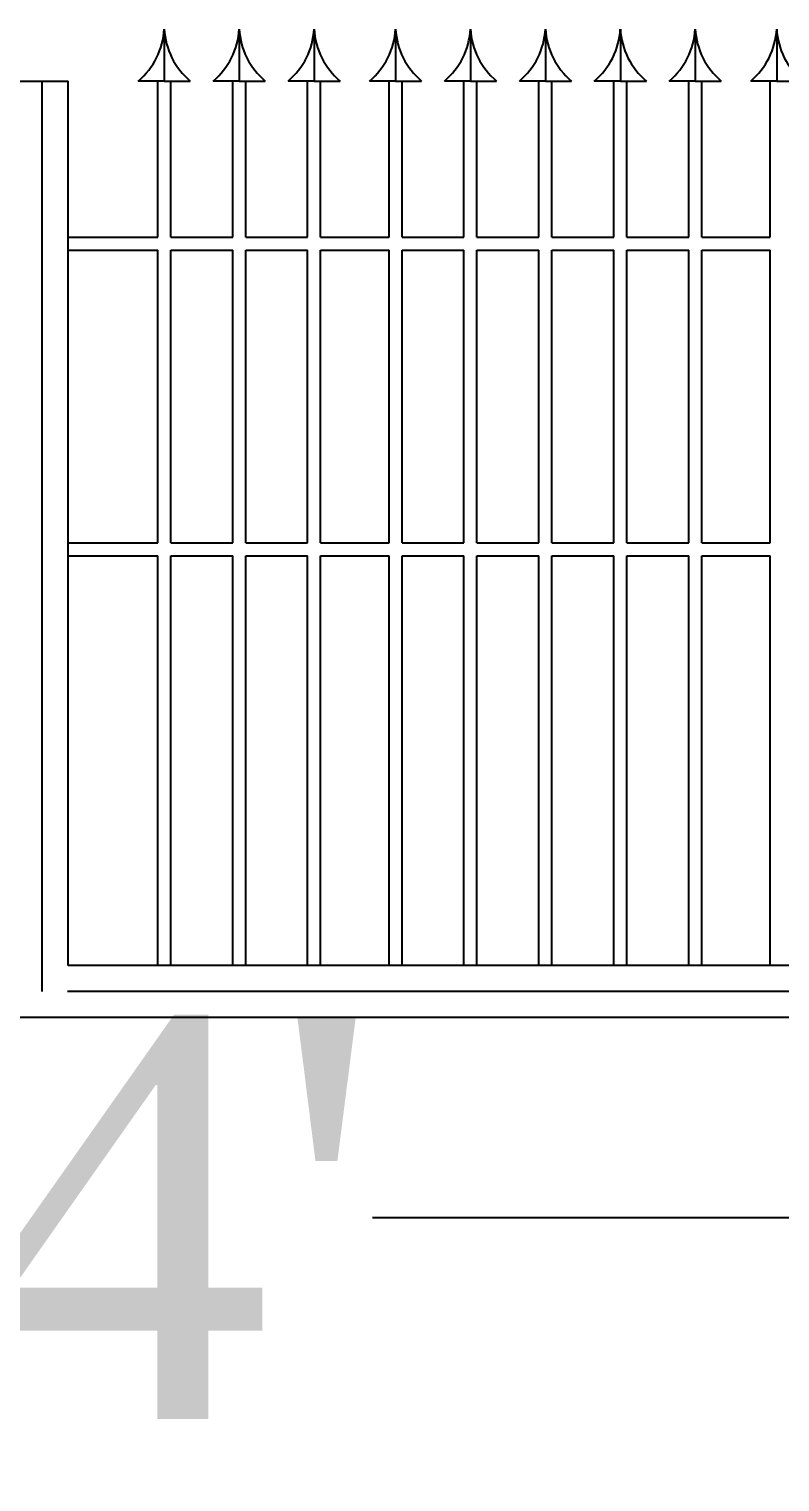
# Model space of a CAD drawing. Header units: metres. Extents: x 31037 to 31490, y -4422 to -3483.
# Drawn here: x 31273.32 to 31277.05, y -4221.12 to -4213.9 of the extents above; entities that cross this region are included whole.
import ezdxf

# ---------------------------------------------------------------- set-up
doc = ezdxf.new("R2010")
doc.units = ezdxf.units.M
doc.header["$LTSCALE"] = 30
doc.header["$MEASUREMENT"] = 0
doc.header["$PDMODE"] = 34
doc.linetypes.add('DASHED2', pattern=[0.375, 0.25, -0.125])
doc.layers.get('0').update_dxf_attribs({"color": 30, "lineweight": 40})
doc.layers.add('Thin Lines', color=135, linetype='DASHED2')
doc.layers.add('walls', color=20, linetype='Continuous', lineweight=30)
doc.styles.get("Standard").update_dxf_attribs({"font": 'times.ttf', "height": 0.05})
doc.dimstyles.get("Standard").update_dxf_attribs({"dimtxt": 0.18, "dimasz": 0.18, "dimexe": 0.18, "dimexo": 0.0625, "dimgap": 0.09, "dimtad": 0, "dimtih": 1, "dimtoh": 1, "dimdec": 4, "dimzin": 0, "dimdsep": 46, "dimlunit": 4, "dimtxsty": 'Standard', "dimcen": 0.09, "dimadec": 0, "dimazin": 0, "dimtfac": 1, "dimtdec": 4, "dimtofl": 0, "dimtmove": 0, "dimatfit": 3, "dimfxl": 0, "dimtolj": 1, "dimtzin": 0, "dimarcsym": 0})

# ---------------------------------------------------------------- blocks, each defined once
blk = doc.blocks.new('*D86')
at = {"color": 0, "lineweight": -2}
for p, q in [((31265.5629, -4218.8782), (31265.5629, -4219.9918)), ((31281.0102, -4218.8782), (31281.0102, -4219.9918)), ((31265.7429, -4219.8118), (31271.5483, -4219.8118)), ((31280.8302, -4219.8118), (31275.0247, -4219.8118))]:
    blk.add_line(p, q, dxfattribs=at)
at = {"color": 0, "lineweight": 30}
for points in [[(31265.7429, -4219.7818), (31265.7429, -4219.8418), (31265.5629, -4219.8118)], [(31280.8302, -4219.7818), (31280.8302, -4219.8418), (31281.0102, -4219.8118)]]:
    blk.add_solid(points, dxfattribs=at)
at = {"layer": 'Defpoints', "color": 0, "lineweight": 30}
for p in [(31265.5629, -4218.8157), (31281.0102, -4218.8157), (31281.0102, -4219.8118)]:
    blk.add_point(p, dxfattribs=at)
at = {"color": 0, "lineweight": 25, "insert": (31273.2865, -4219.8118), "char_height": 2, "attachment_point": 5}
blk.add_mtext("\\A1;24'", dxfattribs=at)

msp = doc.modelspace()

# ---------------------------------------------------------------- linework, layer by layer
at = {"layer": 'Thin Lines', "color": 0, "lineweight": 25}
for p, q in [((31273.99064, -4213.90422), (31273.99064, -4214.16272)), ((31273.99064, -4213.90422), (31273.99064, -4214.16272)), ((31273.99064, -4213.90422), (31273.99064, -4214.16272)), ((31273.99064, -4213.90422), (31273.99064, -4214.16272)), ((31274.36288, -4213.90422), (31274.36288, -4214.16272)), ((31274.36288, -4213.90422), (31274.36288, -4214.16272)), ((31274.36288, -4213.90422), (31274.36288, -4214.16272)), ((31274.36288, -4213.90422), (31274.36288, -4214.16272)), ((31274.73511, -4213.90422), (31274.73511, -4214.16272)), ((31274.73511, -4213.90422), (31274.73511, -4214.16272)), ((31274.73511, -4213.90422), (31274.73511, -4214.16272)), ((31274.73511, -4213.90422), (31274.73511, -4214.16272)), ((31275.13966, -4213.90422), (31275.13966, -4214.16272)), ((31275.13966, -4213.90422), (31275.13966, -4214.16272)), ((31275.13966, -4213.90422), (31275.13966, -4214.16272)), ((31275.13966, -4213.90422), (31275.13966, -4214.16272)), ((31275.5119, -4213.90422), (31275.5119, -4214.16272)), ((31275.5119, -4213.90422), (31275.5119, -4214.16272)), ((31275.5119, -4213.90422), (31275.5119, -4214.16272)), ((31275.5119, -4213.90422), (31275.5119, -4214.16272)), ((31275.88414, -4213.90422), (31275.88414, -4214.16272)), ((31275.88414, -4213.90422), (31275.88414, -4214.16272)), ((31275.88414, -4213.90422), (31275.88414, -4214.16272)), ((31275.88414, -4213.90422), (31275.88414, -4214.16272)), ((31276.25638, -4213.90422), (31276.25638, -4214.16272)), ((31276.25638, -4213.90422), (31276.25638, -4214.16272)), ((31276.25638, -4213.90422), (31276.25638, -4214.16272)), ((31276.25638, -4213.90422), (31276.25638, -4214.16272)), ((31276.62861, -4213.90422), (31276.62861, -4214.16272)), ((31276.62861, -4213.90422), (31276.62861, -4214.16272)), ((31276.62861, -4213.90422), (31276.62861, -4214.16272)), ((31276.62861, -4213.90422), (31276.62861, -4214.16272)), ((31277.03316, -4213.90422), (31277.03316, -4214.16272)), ((31277.03316, -4213.90422), (31277.03316, -4214.16272)), ((31277.03316, -4213.90422), (31277.03316, -4214.16272)), ((31277.03316, -4213.90422), (31277.03316, -4214.16272)), ((31273.25419, -4214.16272), (31273.38344, -4214.16272)), ((31273.25419, -4214.16272), (31273.38344, -4214.16272)), ((31273.25419, -4214.16272), (31273.38344, -4214.16272)), ((31273.25419, -4214.16272), (31273.38344, -4214.16272)), ((31273.38344, -4218.68644), (31273.38344, -4214.16272)), ((31273.38344, -4214.16272), (31273.51269, -4214.16272)), ((31273.38344, -4218.68644), (31273.38344, -4214.16272)), ((31273.38344, -4214.16272), (31273.51269, -4214.16272)), ((31273.38344, -4218.68644), (31273.38344, -4214.16272)), ((31273.38344, -4214.16272), (31273.51269, -4214.16272)), ((31273.38344, -4218.68644), (31273.38344, -4214.16272)), ((31273.38344, -4214.16272), (31273.51269, -4214.16272)), ((31273.51269, -4218.55719), (31273.51269, -4214.16272)), ((31273.51269, -4218.55719), (31273.51269, -4214.16272)), ((31273.51269, -4218.55719), (31273.51269, -4214.16272)), ((31273.51269, -4218.55719), (31273.51269, -4214.16272)), ((31273.99064, -4214.16272), (31273.86139, -4214.16272)), ((31273.99064, -4214.16272), (31273.86139, -4214.16272)), ((31273.99064, -4214.16272), (31273.86139, -4214.16272)), ((31273.99064, -4214.16272), (31273.86139, -4214.16272)), ((31273.95833, -4214.93821), (31273.95833, -4214.16272)), ((31273.95833, -4214.93821), (31273.95833, -4214.16272)), ((31273.95833, -4214.93821), (31273.95833, -4214.16272)), ((31273.95833, -4214.93821), (31273.95833, -4214.16272)), ((31273.99064, -4214.16272), (31274.11989, -4214.16272)), ((31273.99064, -4214.16272), (31274.11989, -4214.16272)), ((31273.99064, -4214.16272), (31274.11989, -4214.16272)), ((31273.99064, -4214.16272), (31274.11989, -4214.16272)), ((31274.02295, -4214.93821), (31274.02295, -4214.16272)), ((31274.02295, -4214.93821), (31274.02295, -4214.16272)), ((31274.02295, -4214.93821), (31274.02295, -4214.16272)), ((31274.02295, -4214.93821), (31274.02295, -4214.16272)), ((31274.36288, -4214.16272), (31274.23363, -4214.16272)), ((31274.36288, -4214.16272), (31274.23363, -4214.16272)), ((31274.36288, -4214.16272), (31274.23363, -4214.16272)), ((31274.36288, -4214.16272), (31274.23363, -4214.16272)), ((31274.33056, -4214.93821), (31274.33056, -4214.16272)), ((31274.33056, -4214.93821), (31274.33056, -4214.16272)), ((31274.33056, -4214.93821), (31274.33056, -4214.16272)), ((31274.33056, -4214.93821), (31274.33056, -4214.16272)), ((31274.36288, -4214.16272), (31274.49213, -4214.16272)), ((31274.36288, -4214.16272), (31274.49213, -4214.16272)), ((31274.36288, -4214.16272), (31274.49213, -4214.16272)), ((31274.36288, -4214.16272), (31274.49213, -4214.16272)), ((31274.39519, -4214.93821), (31274.39519, -4214.16272)), ((31274.39519, -4214.93821), (31274.39519, -4214.16272)), ((31274.39519, -4214.93821), (31274.39519, -4214.16272)), ((31274.39519, -4214.93821), (31274.39519, -4214.16272)), ((31274.73511, -4214.16272), (31274.60586, -4214.16272)), ((31274.73511, -4214.16272), (31274.60586, -4214.16272)), ((31274.73511, -4214.16272), (31274.60586, -4214.16272)), ((31274.73511, -4214.16272), (31274.60586, -4214.16272)), ((31274.7028, -4214.93821), (31274.7028, -4214.16272)), ((31274.7028, -4214.93821), (31274.7028, -4214.16272)), ((31274.7028, -4214.93821), (31274.7028, -4214.16272)), ((31274.7028, -4214.93821), (31274.7028, -4214.16272)), ((31274.73511, -4214.16272), (31274.86436, -4214.16272)), ((31274.73511, -4214.16272), (31274.86436, -4214.16272)), ((31274.73511, -4214.16272), (31274.86436, -4214.16272)), ((31274.73511, -4214.16272), (31274.86436, -4214.16272)), ((31274.76743, -4214.93821), (31274.76743, -4214.16272)), ((31274.76743, -4214.93821), (31274.76743, -4214.16272)), ((31274.76743, -4214.93821), (31274.76743, -4214.16272)), ((31274.76743, -4214.93821), (31274.76743, -4214.16272)), ((31275.13966, -4214.16272), (31275.01041, -4214.16272)), ((31275.13966, -4214.16272), (31275.01041, -4214.16272)), ((31275.13966, -4214.16272), (31275.01041, -4214.16272)), ((31275.13966, -4214.16272), (31275.01041, -4214.16272)), ((31275.10735, -4214.93821), (31275.10735, -4214.16272)), ((31275.10735, -4214.93821), (31275.10735, -4214.16272)), ((31275.10735, -4214.93821), (31275.10735, -4214.16272)), ((31275.10735, -4214.93821), (31275.10735, -4214.16272)), ((31275.13966, -4214.16272), (31275.26891, -4214.16272)), ((31275.13966, -4214.16272), (31275.26891, -4214.16272)), ((31275.13966, -4214.16272), (31275.26891, -4214.16272)), ((31275.13966, -4214.16272), (31275.26891, -4214.16272)), ((31275.17198, -4214.93821), (31275.17198, -4214.16272)), ((31275.17198, -4214.93821), (31275.17198, -4214.16272)), ((31275.17198, -4214.93821), (31275.17198, -4214.16272)), ((31275.17198, -4214.93821), (31275.17198, -4214.16272)), ((31275.5119, -4214.16272), (31275.38265, -4214.16272)), ((31275.5119, -4214.16272), (31275.38265, -4214.16272)), ((31275.5119, -4214.16272), (31275.38265, -4214.16272)), ((31275.5119, -4214.16272), (31275.38265, -4214.16272)), ((31275.47959, -4214.93821), (31275.47959, -4214.16272)), ((31275.47959, -4214.93821), (31275.47959, -4214.16272)), ((31275.47959, -4214.93821), (31275.47959, -4214.16272)), ((31275.47959, -4214.93821), (31275.47959, -4214.16272)), ((31275.5119, -4214.16272), (31275.64115, -4214.16272)), ((31275.5119, -4214.16272), (31275.64115, -4214.16272)), ((31275.5119, -4214.16272), (31275.64115, -4214.16272)), ((31275.5119, -4214.16272), (31275.64115, -4214.16272)), ((31275.54421, -4214.93821), (31275.54421, -4214.16272)), ((31275.54421, -4214.93821), (31275.54421, -4214.16272)), ((31275.54421, -4214.93821), (31275.54421, -4214.16272)), ((31275.54421, -4214.93821), (31275.54421, -4214.16272)), ((31275.88414, -4214.16272), (31275.75489, -4214.16272)), ((31275.88414, -4214.16272), (31275.75489, -4214.16272)), ((31275.88414, -4214.16272), (31275.75489, -4214.16272)), ((31275.88414, -4214.16272), (31275.75489, -4214.16272)), ((31275.85183, -4214.93821), (31275.85183, -4214.16272)), ((31275.85183, -4214.93821), (31275.85183, -4214.16272)), ((31275.85183, -4214.93821), (31275.85183, -4214.16272)), ((31275.85183, -4214.93821), (31275.85183, -4214.16272)), ((31275.88414, -4214.16272), (31276.01339, -4214.16272)), ((31275.88414, -4214.16272), (31276.01339, -4214.16272)), ((31275.88414, -4214.16272), (31276.01339, -4214.16272)), ((31275.88414, -4214.16272), (31276.01339, -4214.16272)), ((31275.91645, -4214.93821), (31275.91645, -4214.16272)), ((31275.91645, -4214.93821), (31275.91645, -4214.16272)), ((31275.91645, -4214.93821), (31275.91645, -4214.16272)), ((31275.91645, -4214.93821), (31275.91645, -4214.16272)), ((31276.25638, -4214.16272), (31276.12713, -4214.16272)), ((31276.25638, -4214.16272), (31276.12713, -4214.16272)), ((31276.25638, -4214.16272), (31276.12713, -4214.16272)), ((31276.25638, -4214.16272), (31276.12713, -4214.16272)), ((31276.22406, -4214.93821), (31276.22406, -4214.16272)), ((31276.22406, -4214.93821), (31276.22406, -4214.16272)), ((31276.22406, -4214.93821), (31276.22406, -4214.16272)), ((31276.22406, -4214.93821), (31276.22406, -4214.16272)), ((31276.25638, -4214.16272), (31276.38562, -4214.16272)), ((31276.25638, -4214.16272), (31276.38562, -4214.16272)), ((31276.25638, -4214.16272), (31276.38562, -4214.16272)), ((31276.25638, -4214.16272), (31276.38562, -4214.16272)), ((31276.28869, -4214.93821), (31276.28869, -4214.16272)), ((31276.28869, -4214.93821), (31276.28869, -4214.16272)), ((31276.28869, -4214.93821), (31276.28869, -4214.16272)), ((31276.28869, -4214.93821), (31276.28869, -4214.16272)), ((31276.62861, -4214.16272), (31276.49936, -4214.16272)), ((31276.62861, -4214.16272), (31276.49936, -4214.16272)), ((31276.62861, -4214.16272), (31276.49936, -4214.16272)), ((31276.62861, -4214.16272), (31276.49936, -4214.16272)), ((31276.5963, -4214.93821), (31276.5963, -4214.16272)), ((31276.5963, -4214.93821), (31276.5963, -4214.16272)), ((31276.5963, -4214.93821), (31276.5963, -4214.16272)), ((31276.5963, -4214.93821), (31276.5963, -4214.16272)), ((31276.62861, -4214.16272), (31276.75786, -4214.16272)), ((31276.62861, -4214.16272), (31276.75786, -4214.16272)), ((31276.62861, -4214.16272), (31276.75786, -4214.16272)), ((31276.62861, -4214.16272), (31276.75786, -4214.16272)), ((31276.66093, -4214.93821), (31276.66093, -4214.16272)), ((31276.66093, -4214.93821), (31276.66093, -4214.16272)), ((31276.66093, -4214.93821), (31276.66093, -4214.16272)), ((31276.66093, -4214.93821), (31276.66093, -4214.16272)), ((31277.03316, -4214.16272), (31276.90391, -4214.16272)), ((31277.03316, -4214.16272), (31276.90391, -4214.16272)), ((31277.03316, -4214.16272), (31276.90391, -4214.16272)), ((31277.03316, -4214.16272), (31276.90391, -4214.16272)), ((31277.00085, -4214.93821), (31277.00085, -4214.16272)), ((31277.00085, -4214.93821), (31277.00085, -4214.16272)), ((31277.00085, -4214.93821), (31277.00085, -4214.16272)), ((31277.00085, -4214.93821), (31277.00085, -4214.16272)), ((31277.03316, -4214.16272), (31277.16241, -4214.16272)), ((31277.03316, -4214.16272), (31277.16241, -4214.16272)), ((31277.03316, -4214.16272), (31277.16241, -4214.16272)), ((31277.03316, -4214.16272), (31277.16241, -4214.16272)), ((31273.51269, -4214.93821), (31273.95833, -4214.93821)), ((31273.51269, -4214.93821), (31273.95833, -4214.93821)), ((31273.51269, -4214.93821), (31273.95833, -4214.93821)), ((31273.51269, -4214.93821), (31273.95833, -4214.93821)), ((31274.02295, -4214.93821), (31274.33056, -4214.93821)), ((31274.02295, -4214.93821), (31274.33056, -4214.93821)), ((31274.02295, -4214.93821), (31274.33056, -4214.93821)), ((31274.02295, -4214.93821), (31274.33056, -4214.93821)), ((31274.39519, -4214.93821), (31274.7028, -4214.93821)), ((31274.39519, -4214.93821), (31274.7028, -4214.93821)), ((31274.39519, -4214.93821), (31274.7028, -4214.93821)), ((31274.39519, -4214.93821), (31274.7028, -4214.93821)), ((31274.76743, -4214.93821), (31275.10735, -4214.93821)), ((31274.76743, -4214.93821), (31275.07504, -4214.93821)), ((31274.76743, -4214.93821), (31275.10735, -4214.93821)), ((31274.76743, -4214.93821), (31275.07504, -4214.93821)), ((31274.76743, -4214.93821), (31275.10735, -4214.93821)), ((31274.76743, -4214.93821), (31275.07504, -4214.93821)), ((31274.76743, -4214.93821), (31275.10735, -4214.93821)), ((31274.76743, -4214.93821), (31275.07504, -4214.93821)), ((31275.17198, -4214.93821), (31275.47959, -4214.93821)), ((31275.17198, -4214.93821), (31275.44728, -4214.93821)), ((31275.17198, -4214.93821), (31275.47959, -4214.93821)), ((31275.17198, -4214.93821), (31275.44728, -4214.93821)), ((31275.17198, -4214.93821), (31275.47959, -4214.93821)), ((31275.17198, -4214.93821), (31275.44728, -4214.93821)), ((31275.17198, -4214.93821), (31275.47959, -4214.93821)), ((31275.17198, -4214.93821), (31275.44728, -4214.93821)), ((31275.54421, -4214.93821), (31275.85183, -4214.93821)), ((31275.54421, -4214.93821), (31275.85183, -4214.93821)), ((31275.54421, -4214.93821), (31275.85183, -4214.93821)), ((31275.54421, -4214.93821), (31275.85183, -4214.93821)), ((31275.54421, -4214.93821), (31275.85183, -4214.93821)), ((31275.54421, -4214.93821), (31275.85183, -4214.93821)), ((31275.54421, -4214.93821), (31275.85183, -4214.93821)), ((31275.54421, -4214.93821), (31275.85183, -4214.93821)), ((31275.91645, -4214.93821), (31276.22406, -4214.93821)), ((31275.91645, -4214.93821), (31276.22406, -4214.93821)), ((31275.91645, -4214.93821), (31276.22406, -4214.93821)), ((31275.91645, -4214.93821), (31276.22406, -4214.93821)), ((31275.91645, -4214.93821), (31276.22406, -4214.93821)), ((31275.91645, -4214.93821), (31276.22406, -4214.93821)), ((31275.91645, -4214.93821), (31276.22406, -4214.93821)), ((31275.91645, -4214.93821), (31276.22406, -4214.93821)), ((31276.28869, -4214.93821), (31276.5963, -4214.93821)), ((31276.28869, -4214.93821), (31276.5963, -4214.93821)), ((31276.28869, -4214.93821), (31276.5963, -4214.93821)), ((31276.28869, -4214.93821), (31276.5963, -4214.93821)), ((31276.66093, -4214.93821), (31277.00085, -4214.93821)), ((31276.66093, -4214.93821), (31276.96854, -4214.93821)), ((31276.66093, -4214.93821), (31277.00085, -4214.93821)), ((31276.66093, -4214.93821), (31276.96854, -4214.93821)), ((31276.66093, -4214.93821), (31277.00085, -4214.93821)), ((31276.66093, -4214.93821), (31276.96854, -4214.93821)), ((31276.66093, -4214.93821), (31277.00085, -4214.93821)), ((31276.66093, -4214.93821), (31276.96854, -4214.93821)), ((31273.51269, -4215.00284), (31273.95833, -4215.00284)), ((31273.51269, -4215.00284), (31273.95833, -4215.00284)), ((31273.51269, -4215.00284), (31273.95833, -4215.00284)), ((31273.51269, -4215.00284), (31273.95833, -4215.00284)), ((31273.95833, -4216.45689), (31273.95833, -4215.00284)), ((31273.95833, -4216.45689), (31273.95833, -4215.00284)), ((31273.95833, -4216.45689), (31273.95833, -4215.00284)), ((31273.95833, -4216.45689), (31273.95833, -4215.00284)), ((31274.02295, -4216.45689), (31274.02295, -4215.00284)), ((31274.02295, -4215.00284), (31274.33056, -4215.00284)), ((31274.02295, -4216.45689), (31274.02295, -4215.00284)), ((31274.02295, -4215.00284), (31274.33056, -4215.00284)), ((31274.02295, -4216.45689), (31274.02295, -4215.00284)), ((31274.02295, -4215.00284), (31274.33056, -4215.00284)), ((31274.02295, -4216.45689), (31274.02295, -4215.00284)), ((31274.02295, -4215.00284), (31274.33056, -4215.00284)), ((31274.33056, -4216.45689), (31274.33056, -4215.00284)), ((31274.33056, -4216.45689), (31274.33056, -4215.00284)), ((31274.33056, -4216.45689), (31274.33056, -4215.00284)), ((31274.33056, -4216.45689), (31274.33056, -4215.00284)), ((31274.39519, -4216.45689), (31274.39519, -4215.00284)), ((31274.39519, -4215.00284), (31274.7028, -4215.00284)), ((31274.39519, -4216.45689), (31274.39519, -4215.00284)), ((31274.39519, -4215.00284), (31274.7028, -4215.00284)), ((31274.39519, -4216.45689), (31274.39519, -4215.00284)), ((31274.39519, -4215.00284), (31274.7028, -4215.00284)), ((31274.39519, -4216.45689), (31274.39519, -4215.00284)), ((31274.39519, -4215.00284), (31274.7028, -4215.00284)), ((31274.7028, -4216.45689), (31274.7028, -4215.00284)), ((31274.7028, -4216.45689), (31274.7028, -4215.00284)), ((31274.7028, -4216.45689), (31274.7028, -4215.00284)), ((31274.7028, -4216.45689), (31274.7028, -4215.00284)), ((31274.76743, -4215.00284), (31275.10735, -4215.00284)), ((31274.76743, -4216.45689), (31274.76743, -4215.00284)), ((31274.76743, -4215.00284), (31275.07504, -4215.00284)), ((31274.76743, -4215.00284), (31275.10735, -4215.00284)), ((31274.76743, -4216.45689), (31274.76743, -4215.00284)), ((31274.76743, -4215.00284), (31275.07504, -4215.00284)), ((31274.76743, -4215.00284), (31275.10735, -4215.00284)), ((31274.76743, -4216.45689), (31274.76743, -4215.00284)), ((31274.76743, -4215.00284), (31275.07504, -4215.00284)), ((31274.76743, -4215.00284), (31275.10735, -4215.00284)), ((31274.76743, -4216.45689), (31274.76743, -4215.00284)), ((31274.76743, -4215.00284), (31275.07504, -4215.00284)), ((31275.10735, -4216.45689), (31275.10735, -4215.00284)), ((31275.10735, -4216.45689), (31275.10735, -4215.00284)), ((31275.10735, -4216.45689), (31275.10735, -4215.00284)), ((31275.10735, -4216.45689), (31275.10735, -4215.00284)), ((31275.17198, -4215.00284), (31275.47959, -4215.00284)), ((31275.17198, -4216.45689), (31275.17198, -4215.00284)), ((31275.17198, -4215.00284), (31275.44728, -4215.00284)), ((31275.17198, -4215.00284), (31275.47959, -4215.00284)), ((31275.17198, -4216.45689), (31275.17198, -4215.00284)), ((31275.17198, -4215.00284), (31275.44728, -4215.00284)), ((31275.17198, -4215.00284), (31275.47959, -4215.00284)), ((31275.17198, -4216.45689), (31275.17198, -4215.00284)), ((31275.17198, -4215.00284), (31275.44728, -4215.00284)), ((31275.17198, -4215.00284), (31275.47959, -4215.00284)), ((31275.17198, -4216.45689), (31275.17198, -4215.00284)), ((31275.17198, -4215.00284), (31275.44728, -4215.00284)), ((31275.47959, -4216.45689), (31275.47959, -4215.00284)), ((31275.47959, -4216.45689), (31275.47959, -4215.00284)), ((31275.47959, -4216.45689), (31275.47959, -4215.00284)), ((31275.47959, -4216.45689), (31275.47959, -4215.00284)), ((31275.54421, -4215.00284), (31275.85183, -4215.00284)), ((31275.54421, -4216.45689), (31275.54421, -4215.00284)), ((31275.54421, -4215.00284), (31275.85183, -4215.00284)), ((31275.54421, -4215.00284), (31275.85183, -4215.00284)), ((31275.54421, -4216.45689), (31275.54421, -4215.00284)), ((31275.54421, -4215.00284), (31275.85183, -4215.00284)), ((31275.54421, -4215.00284), (31275.85183, -4215.00284)), ((31275.54421, -4216.45689), (31275.54421, -4215.00284)), ((31275.54421, -4215.00284), (31275.85183, -4215.00284)), ((31275.54421, -4215.00284), (31275.85183, -4215.00284)), ((31275.54421, -4216.45689), (31275.54421, -4215.00284)), ((31275.54421, -4215.00284), (31275.85183, -4215.00284)), ((31275.85183, -4216.45689), (31275.85183, -4215.00284)), ((31275.85183, -4216.45689), (31275.85183, -4215.00284)), ((31275.85183, -4216.45689), (31275.85183, -4215.00284)), ((31275.85183, -4216.45689), (31275.85183, -4215.00284)), ((31275.91645, -4215.00284), (31276.22406, -4215.00284)), ((31275.91645, -4216.45689), (31275.91645, -4215.00284)), ((31275.91645, -4215.00284), (31276.22406, -4215.00284)), ((31275.91645, -4215.00284), (31276.22406, -4215.00284)), ((31275.91645, -4216.45689), (31275.91645, -4215.00284)), ((31275.91645, -4215.00284), (31276.22406, -4215.00284)), ((31275.91645, -4215.00284), (31276.22406, -4215.00284)), ((31275.91645, -4216.45689), (31275.91645, -4215.00284)), ((31275.91645, -4215.00284), (31276.22406, -4215.00284)), ((31275.91645, -4215.00284), (31276.22406, -4215.00284)), ((31275.91645, -4216.45689), (31275.91645, -4215.00284)), ((31275.91645, -4215.00284), (31276.22406, -4215.00284)), ((31276.22406, -4216.45689), (31276.22406, -4215.00284)), ((31276.22406, -4216.45689), (31276.22406, -4215.00284)), ((31276.22406, -4216.45689), (31276.22406, -4215.00284)), ((31276.22406, -4216.45689), (31276.22406, -4215.00284)), ((31276.28869, -4215.00284), (31276.5963, -4215.00284)), ((31276.28869, -4216.45689), (31276.28869, -4215.00284)), ((31276.28869, -4215.00284), (31276.5963, -4215.00284)), ((31276.28869, -4216.45689), (31276.28869, -4215.00284)), ((31276.28869, -4215.00284), (31276.5963, -4215.00284)), ((31276.28869, -4216.45689), (31276.28869, -4215.00284)), ((31276.28869, -4215.00284), (31276.5963, -4215.00284)), ((31276.28869, -4216.45689), (31276.28869, -4215.00284)), ((31276.5963, -4216.45689), (31276.5963, -4215.00284)), ((31276.5963, -4216.45689), (31276.5963, -4215.00284)), ((31276.5963, -4216.45689), (31276.5963, -4215.00284)), ((31276.5963, -4216.45689), (31276.5963, -4215.00284)), ((31276.66093, -4215.00284), (31277.00085, -4215.00284)), ((31276.66093, -4216.45689), (31276.66093, -4215.00284)), ((31276.66093, -4215.00284), (31276.96854, -4215.00284)), ((31276.66093, -4215.00284), (31277.00085, -4215.00284)), ((31276.66093, -4216.45689), (31276.66093, -4215.00284)), ((31276.66093, -4215.00284), (31276.96854, -4215.00284)), ((31276.66093, -4215.00284), (31277.00085, -4215.00284)), ((31276.66093, -4216.45689), (31276.66093, -4215.00284)), ((31276.66093, -4215.00284), (31276.96854, -4215.00284)), ((31276.66093, -4215.00284), (31277.00085, -4215.00284)), ((31276.66093, -4216.45689), (31276.66093, -4215.00284)), ((31276.66093, -4215.00284), (31276.96854, -4215.00284)), ((31277.00085, -4216.45689), (31277.00085, -4215.00284)), ((31277.00085, -4216.45689), (31277.00085, -4215.00284)), ((31277.00085, -4216.45689), (31277.00085, -4215.00284)), ((31277.00085, -4216.45689), (31277.00085, -4215.00284)), ((31273.51269, -4216.45689), (31273.95833, -4216.45689)), ((31273.51269, -4216.45689), (31273.95833, -4216.45689)), ((31273.51269, -4216.45689), (31273.95833, -4216.45689)), ((31273.51269, -4216.45689), (31273.95833, -4216.45689)), ((31274.02295, -4216.45689), (31274.33056, -4216.45689)), ((31274.02295, -4216.45689), (31274.33056, -4216.45689)), ((31274.02295, -4216.45689), (31274.33056, -4216.45689)), ((31274.02295, -4216.45689), (31274.33056, -4216.45689)), ((31274.39519, -4216.45689), (31274.7028, -4216.45689)), ((31274.39519, -4216.45689), (31274.7028, -4216.45689)), ((31274.39519, -4216.45689), (31274.7028, -4216.45689)), ((31274.39519, -4216.45689), (31274.7028, -4216.45689)), ((31274.76743, -4216.45689), (31275.10735, -4216.45689)), ((31274.76743, -4216.45689), (31275.07504, -4216.45689)), ((31274.76743, -4216.45689), (31275.10735, -4216.45689)), ((31274.76743, -4216.45689), (31275.07504, -4216.45689)), ((31274.76743, -4216.45689), (31275.10735, -4216.45689)), ((31274.76743, -4216.45689), (31275.07504, -4216.45689)), ((31274.76743, -4216.45689), (31275.10735, -4216.45689)), ((31274.76743, -4216.45689), (31275.07504, -4216.45689)), ((31275.17198, -4216.45689), (31275.47959, -4216.45689)), ((31275.17198, -4216.45689), (31275.44728, -4216.45689)), ((31275.17198, -4216.45689), (31275.47959, -4216.45689)), ((31275.17198, -4216.45689), (31275.44728, -4216.45689)), ((31275.17198, -4216.45689), (31275.47959, -4216.45689)), ((31275.17198, -4216.45689), (31275.44728, -4216.45689)), ((31275.17198, -4216.45689), (31275.47959, -4216.45689)), ((31275.17198, -4216.45689), (31275.44728, -4216.45689)), ((31275.54421, -4216.45689), (31275.85183, -4216.45689)), ((31275.54421, -4216.45689), (31275.85183, -4216.45689)), ((31275.54421, -4216.45689), (31275.85183, -4216.45689)), ((31275.54421, -4216.45689), (31275.85183, -4216.45689)), ((31275.54421, -4216.45689), (31275.85183, -4216.45689)), ((31275.54421, -4216.45689), (31275.85183, -4216.45689)), ((31275.54421, -4216.45689), (31275.85183, -4216.45689)), ((31275.54421, -4216.45689), (31275.85183, -4216.45689)), ((31275.91645, -4216.45689), (31276.22406, -4216.45689)), ((31275.91645, -4216.45689), (31276.22406, -4216.45689)), ((31275.91645, -4216.45689), (31276.22406, -4216.45689)), ((31275.91645, -4216.45689), (31276.22406, -4216.45689)), ((31275.91645, -4216.45689), (31276.22406, -4216.45689)), ((31275.91645, -4216.45689), (31276.22406, -4216.45689)), ((31275.91645, -4216.45689), (31276.22406, -4216.45689)), ((31275.91645, -4216.45689), (31276.22406, -4216.45689)), ((31276.28869, -4216.45689), (31276.5963, -4216.45689)), ((31276.28869, -4216.45689), (31276.5963, -4216.45689)), ((31276.28869, -4216.45689), (31276.5963, -4216.45689)), ((31276.28869, -4216.45689), (31276.5963, -4216.45689)), ((31276.66093, -4216.45689), (31277.00085, -4216.45689)), ((31276.66093, -4216.45689), (31276.96854, -4216.45689)), ((31276.66093, -4216.45689), (31277.00085, -4216.45689)), ((31276.66093, -4216.45689), (31276.96854, -4216.45689)), ((31276.66093, -4216.45689), (31277.00085, -4216.45689)), ((31276.66093, -4216.45689), (31276.96854, -4216.45689)), ((31276.66093, -4216.45689), (31277.00085, -4216.45689)), ((31276.66093, -4216.45689), (31276.96854, -4216.45689)), ((31273.51269, -4216.52151), (31273.95833, -4216.52151)), ((31273.51269, -4216.52151), (31273.95833, -4216.52151)), ((31273.51269, -4216.52151), (31273.95833, -4216.52151)), ((31273.51269, -4216.52151), (31273.95833, -4216.52151)), ((31273.95833, -4218.55719), (31273.95833, -4216.52151)), ((31273.95833, -4218.55719), (31273.95833, -4216.52151)), ((31273.95833, -4218.55719), (31273.95833, -4216.52151)), ((31273.95833, -4218.55719), (31273.95833, -4216.52151)), ((31274.02295, -4218.55719), (31274.02295, -4216.52151)), ((31274.02295, -4216.52151), (31274.33056, -4216.52151)), ((31274.02295, -4218.55719), (31274.02295, -4216.52151)), ((31274.02295, -4216.52151), (31274.33056, -4216.52151)), ((31274.02295, -4218.55719), (31274.02295, -4216.52151)), ((31274.02295, -4216.52151), (31274.33056, -4216.52151)), ((31274.02295, -4218.55719), (31274.02295, -4216.52151)), ((31274.02295, -4216.52151), (31274.33056, -4216.52151)), ((31274.33056, -4218.55719), (31274.33056, -4216.52151)), ((31274.33056, -4218.55719), (31274.33056, -4216.52151)), ((31274.33056, -4218.55719), (31274.33056, -4216.52151)), ((31274.33056, -4218.55719), (31274.33056, -4216.52151)), ((31274.39519, -4218.55719), (31274.39519, -4216.52151)), ((31274.39519, -4216.52151), (31274.7028, -4216.52151)), ((31274.39519, -4218.55719), (31274.39519, -4216.52151)), ((31274.39519, -4216.52151), (31274.7028, -4216.52151)), ((31274.39519, -4218.55719), (31274.39519, -4216.52151)), ((31274.39519, -4216.52151), (31274.7028, -4216.52151)), ((31274.39519, -4218.55719), (31274.39519, -4216.52151)), ((31274.39519, -4216.52151), (31274.7028, -4216.52151)), ((31274.7028, -4218.55719), (31274.7028, -4216.52151)), ((31274.7028, -4218.55719), (31274.7028, -4216.52151)), ((31274.7028, -4218.55719), (31274.7028, -4216.52151)), ((31274.7028, -4218.55719), (31274.7028, -4216.52151)), ((31274.76743, -4216.52151), (31275.10735, -4216.52151)), ((31274.76743, -4218.55719), (31274.76743, -4216.52151)), ((31274.76743, -4216.52151), (31275.07504, -4216.52151)), ((31274.76743, -4216.52151), (31275.10735, -4216.52151)), ((31274.76743, -4218.55719), (31274.76743, -4216.52151)), ((31274.76743, -4216.52151), (31275.07504, -4216.52151)), ((31274.76743, -4216.52151), (31275.10735, -4216.52151)), ((31274.76743, -4218.55719), (31274.76743, -4216.52151)), ((31274.76743, -4216.52151), (31275.07504, -4216.52151)), ((31274.76743, -4216.52151), (31275.10735, -4216.52151)), ((31274.76743, -4218.55719), (31274.76743, -4216.52151)), ((31274.76743, -4216.52151), (31275.07504, -4216.52151)), ((31275.10735, -4218.55719), (31275.10735, -4216.52151)), ((31275.10735, -4218.55719), (31275.10735, -4216.52151)), ((31275.10735, -4218.55719), (31275.10735, -4216.52151)), ((31275.10735, -4218.55719), (31275.10735, -4216.52151)), ((31275.17198, -4216.52151), (31275.47959, -4216.52151)), ((31275.17198, -4218.55719), (31275.17198, -4216.52151)), ((31275.17198, -4216.52151), (31275.44728, -4216.52151)), ((31275.17198, -4216.52151), (31275.47959, -4216.52151)), ((31275.17198, -4218.55719), (31275.17198, -4216.52151)), ((31275.17198, -4216.52151), (31275.44728, -4216.52151)), ((31275.17198, -4216.52151), (31275.47959, -4216.52151)), ((31275.17198, -4218.55719), (31275.17198, -4216.52151)), ((31275.17198, -4216.52151), (31275.44728, -4216.52151)), ((31275.17198, -4216.52151), (31275.47959, -4216.52151)), ((31275.17198, -4218.55719), (31275.17198, -4216.52151)), ((31275.17198, -4216.52151), (31275.44728, -4216.52151)), ((31275.47959, -4218.55719), (31275.47959, -4216.52151)), ((31275.47959, -4218.55719), (31275.47959, -4216.52151)), ((31275.47959, -4218.55719), (31275.47959, -4216.52151)), ((31275.47959, -4218.55719), (31275.47959, -4216.52151)), ((31275.54421, -4216.52151), (31275.85183, -4216.52151)), ((31275.54421, -4218.55719), (31275.54421, -4216.52151)), ((31275.54421, -4216.52151), (31275.85183, -4216.52151)), ((31275.54421, -4216.52151), (31275.85183, -4216.52151)), ((31275.54421, -4218.55719), (31275.54421, -4216.52151)), ((31275.54421, -4216.52151), (31275.85183, -4216.52151)), ((31275.54421, -4216.52151), (31275.85183, -4216.52151)), ((31275.54421, -4218.55719), (31275.54421, -4216.52151)), ((31275.54421, -4216.52151), (31275.85183, -4216.52151)), ((31275.54421, -4216.52151), (31275.85183, -4216.52151)), ((31275.54421, -4218.55719), (31275.54421, -4216.52151)), ((31275.54421, -4216.52151), (31275.85183, -4216.52151)), ((31275.85183, -4218.55719), (31275.85183, -4216.52151)), ((31275.85183, -4218.55719), (31275.85183, -4216.52151)), ((31275.85183, -4218.55719), (31275.85183, -4216.52151)), ((31275.85183, -4218.55719), (31275.85183, -4216.52151)), ((31275.91645, -4216.52151), (31276.22406, -4216.52151)), ((31275.91645, -4218.55719), (31275.91645, -4216.52151)), ((31275.91645, -4216.52151), (31276.22406, -4216.52151)), ((31275.91645, -4216.52151), (31276.22406, -4216.52151)), ((31275.91645, -4218.55719), (31275.91645, -4216.52151)), ((31275.91645, -4216.52151), (31276.22406, -4216.52151)), ((31275.91645, -4216.52151), (31276.22406, -4216.52151)), ((31275.91645, -4218.55719), (31275.91645, -4216.52151)), ((31275.91645, -4216.52151), (31276.22406, -4216.52151)), ((31275.91645, -4216.52151), (31276.22406, -4216.52151)), ((31275.91645, -4218.55719), (31275.91645, -4216.52151)), ((31275.91645, -4216.52151), (31276.22406, -4216.52151)), ((31276.22406, -4218.55719), (31276.22406, -4216.52151)), ((31276.22406, -4218.55719), (31276.22406, -4216.52151)), ((31276.22406, -4218.55719), (31276.22406, -4216.52151)), ((31276.22406, -4218.55719), (31276.22406, -4216.52151)), ((31276.28869, -4216.52151), (31276.5963, -4216.52151)), ((31276.28869, -4218.55719), (31276.28869, -4216.52151)), ((31276.28869, -4216.52151), (31276.5963, -4216.52151)), ((31276.28869, -4218.55719), (31276.28869, -4216.52151)), ((31276.28869, -4216.52151), (31276.5963, -4216.52151)), ((31276.28869, -4218.55719), (31276.28869, -4216.52151)), ((31276.28869, -4216.52151), (31276.5963, -4216.52151)), ((31276.28869, -4218.55719), (31276.28869, -4216.52151)), ((31276.5963, -4218.55719), (31276.5963, -4216.52151)), ((31276.5963, -4218.55719), (31276.5963, -4216.52151)), ((31276.5963, -4218.55719), (31276.5963, -4216.52151)), ((31276.5963, -4218.55719), (31276.5963, -4216.52151)), ((31276.66093, -4216.52151), (31277.00085, -4216.52151)), ((31276.66093, -4218.55719), (31276.66093, -4216.52151)), ((31276.66093, -4216.52151), (31276.96854, -4216.52151)), ((31276.66093, -4216.52151), (31277.00085, -4216.52151)), ((31276.66093, -4218.55719), (31276.66093, -4216.52151)), ((31276.66093, -4216.52151), (31276.96854, -4216.52151)), ((31276.66093, -4216.52151), (31277.00085, -4216.52151)), ((31276.66093, -4218.55719), (31276.66093, -4216.52151)), ((31276.66093, -4216.52151), (31276.96854, -4216.52151)), ((31276.66093, -4216.52151), (31277.00085, -4216.52151)), ((31276.66093, -4218.55719), (31276.66093, -4216.52151)), ((31276.66093, -4216.52151), (31276.96854, -4216.52151)), ((31277.00085, -4218.55719), (31277.00085, -4216.52151)), ((31277.00085, -4218.55719), (31277.00085, -4216.52151)), ((31277.00085, -4218.55719), (31277.00085, -4216.52151)), ((31277.00085, -4218.55719), (31277.00085, -4216.52151)), ((31281.01016, -4218.55719), (31273.51269, -4218.55719)), ((31281.01016, -4218.55719), (31273.51269, -4218.55719)), ((31281.01016, -4218.55719), (31273.51269, -4218.55719)), ((31281.01016, -4218.55719), (31273.51269, -4218.55719)), ((31281.01016, -4218.68644), (31265.56285, -4218.68644)), ((31281.01016, -4218.68644), (31265.56285, -4218.68644)), ((31281.01016, -4218.68644), (31265.56285, -4218.68644)), ((31281.01016, -4218.68644), (31265.56285, -4218.68644))]:
    msp.add_line(p, q, dxfattribs=at)
for centre, major_axis, start_param, end_param in [((31273.62726, -4213.88409), (-0.25734, 0.25734), 3.0550348, 3.8716517), ((31273.62726, -4213.88409), (-0.25734, 0.25734), 3.0550348, 3.8716517), ((31273.62726, -4213.88409), (-0.25734, 0.25734), 3.0550348, 3.8716517), ((31273.62726, -4213.88409), (-0.25734, 0.25734), 3.0550348, 3.8716517), ((31274.35402, -4213.88409), (-0.25734, 0.25734), 0.8407373, 1.6573542), ((31274.35402, -4213.88409), (-0.25734, 0.25734), 0.8407373, 1.6573542), ((31274.35402, -4213.88409), (-0.25734, 0.25734), 0.8407373, 1.6573542), ((31274.35402, -4213.88409), (-0.25734, 0.25734), 0.8407373, 1.6573542), ((31273.99949, -4213.88409), (-0.25734, 0.25734), 3.0550348, 3.8716517), ((31273.99949, -4213.88409), (-0.25734, 0.25734), 3.0550348, 3.8716517), ((31273.99949, -4213.88409), (-0.25734, 0.25734), 3.0550348, 3.8716517), ((31273.99949, -4213.88409), (-0.25734, 0.25734), 3.0550348, 3.8716517), ((31274.72626, -4213.88409), (-0.25734, 0.25734), 0.8407374, 1.6573543), ((31274.72626, -4213.88409), (-0.25734, 0.25734), 0.8407374, 1.6573543), ((31274.72626, -4213.88409), (-0.25734, 0.25734), 0.8407374, 1.6573543), ((31274.72626, -4213.88409), (-0.25734, 0.25734), 0.8407374, 1.6573543), ((31274.37173, -4213.88409), (-0.25734, 0.25734), 3.0550348, 3.8716517), ((31274.37173, -4213.88409), (-0.25734, 0.25734), 3.0550348, 3.8716517), ((31274.37173, -4213.88409), (-0.25734, 0.25734), 3.0550348, 3.8716517), ((31274.37173, -4213.88409), (-0.25734, 0.25734), 3.0550348, 3.8716517), ((31275.0985, -4213.88409), (0.25734, 0.25734), 2.4115336, 3.2281505), ((31275.0985, -4213.88409), (0.25734, 0.25734), 2.4115336, 3.2281505), ((31275.0985, -4213.88409), (0.25734, 0.25734), 2.4115336, 3.2281505), ((31275.0985, -4213.88409), (0.25734, 0.25734), 2.4115336, 3.2281505), ((31274.77628, -4213.88409), (-0.25734, 0.25734), 3.0550348, 3.8716517), ((31274.77628, -4213.88409), (-0.25734, 0.25734), 3.0550348, 3.8716517), ((31274.77628, -4213.88409), (-0.25734, 0.25734), 3.0550348, 3.8716517), ((31274.77628, -4213.88409), (-0.25734, 0.25734), 3.0550348, 3.8716517), ((31275.50305, -4213.88409), (-0.25734, 0.25734), 0.8407373, 1.6573542), ((31275.50305, -4213.88409), (-0.25734, 0.25734), 0.8407373, 1.6573542), ((31275.50305, -4213.88409), (-0.25734, 0.25734), 0.8407373, 1.6573542), ((31275.50305, -4213.88409), (-0.25734, 0.25734), 0.8407373, 1.6573542), ((31275.14852, -4213.88409), (0.25734, 0.25734), 4.625831, 5.4424479), ((31275.14852, -4213.88409), (0.25734, 0.25734), 4.625831, 5.4424479), ((31275.14852, -4213.88409), (0.25734, 0.25734), 4.625831, 5.4424479), ((31275.14852, -4213.88409), (0.25734, 0.25734), 4.625831, 5.4424479), ((31275.87528, -4213.88409), (-0.25734, 0.25734), 0.8407373, 1.6573542), ((31275.87528, -4213.88409), (-0.25734, 0.25734), 0.8407373, 1.6573542), ((31275.87528, -4213.88409), (-0.25734, 0.25734), 0.8407373, 1.6573542), ((31275.87528, -4213.88409), (-0.25734, 0.25734), 0.8407373, 1.6573542), ((31275.52076, -4213.88409), (-0.25734, 0.25734), 3.0550348, 3.8716517), ((31275.52076, -4213.88409), (-0.25734, 0.25734), 3.0550348, 3.8716517), ((31275.52076, -4213.88409), (-0.25734, 0.25734), 3.0550348, 3.8716517), ((31275.52076, -4213.88409), (-0.25734, 0.25734), 3.0550348, 3.8716517), ((31276.24752, -4213.88409), (0.25734, 0.25734), 2.4115337, 3.2281506), ((31276.24752, -4213.88409), (0.25734, 0.25734), 2.4115337, 3.2281506), ((31276.24752, -4213.88409), (0.25734, 0.25734), 2.4115337, 3.2281506), ((31276.24752, -4213.88409), (0.25734, 0.25734), 2.4115337, 3.2281506), ((31275.89299, -4213.88409), (0.25734, 0.25734), 4.6258311, 5.442448), ((31275.89299, -4213.88409), (0.25734, 0.25734), 4.6258311, 5.442448), ((31275.89299, -4213.88409), (0.25734, 0.25734), 4.6258311, 5.442448), ((31275.89299, -4213.88409), (0.25734, 0.25734), 4.6258311, 5.442448), ((31276.61976, -4213.88409), (0.25734, 0.25734), 2.4115336, 3.2281505), ((31276.61976, -4213.88409), (0.25734, 0.25734), 2.4115336, 3.2281505), ((31276.61976, -4213.88409), (0.25734, 0.25734), 2.4115336, 3.2281505), ((31276.61976, -4213.88409), (0.25734, 0.25734), 2.4115336, 3.2281505), ((31276.26523, -4213.88409), (0.25734, 0.25734), 4.6258311, 5.442448), ((31276.26523, -4213.88409), (0.25734, 0.25734), 4.6258311, 5.442448), ((31276.26523, -4213.88409), (0.25734, 0.25734), 4.6258311, 5.442448), ((31276.26523, -4213.88409), (0.25734, 0.25734), 4.6258311, 5.442448), ((31276.992, -4213.88409), (-0.25734, 0.25734), 0.8407374, 1.6573543), ((31276.992, -4213.88409), (-0.25734, 0.25734), 0.8407374, 1.6573543), ((31276.992, -4213.88409), (-0.25734, 0.25734), 0.8407374, 1.6573543), ((31276.992, -4213.88409), (-0.25734, 0.25734), 0.8407374, 1.6573543), ((31276.66978, -4213.88409), (0.25734, 0.25734), 4.625831, 5.4424479), ((31276.66978, -4213.88409), (0.25734, 0.25734), 4.625831, 5.4424479), ((31276.66978, -4213.88409), (0.25734, 0.25734), 4.625831, 5.4424479), ((31276.66978, -4213.88409), (0.25734, 0.25734), 4.625831, 5.4424479), ((31277.39655, -4213.88409), (-0.25734, 0.25734), 0.8407373, 1.6573542), ((31277.39655, -4213.88409), (-0.25734, 0.25734), 0.8407373, 1.6573542), ((31277.39655, -4213.88409), (-0.25734, 0.25734), 0.8407373, 1.6573542), ((31277.39655, -4213.88409), (-0.25734, 0.25734), 0.8407373, 1.6573542)]:
    msp.add_ellipse(centre, major_axis=major_axis, ratio=1, start_param=start_param, end_param=end_param, dxfattribs=at)
at = {"layer": 'walls', "color": 0, "lineweight": 25}
msp.add_line((31283.88855, -4218.81569), (31262.8952, -4218.81569), dxfattribs=at)
msp.add_line((31283.88855, -4218.81569), (31262.8952, -4218.81569), dxfattribs=at)
msp.add_line((31283.88855, -4218.81569), (31262.8952, -4218.81569), dxfattribs=at)
msp.add_line((31283.88855, -4218.81569), (31262.8952, -4218.81569), dxfattribs=at)

# ---------------------------------------------------------------- dimensions: what is measured, and where the dimension line sits
at = {"color": 0, "lineweight": 25}
dim = msp.add_linear_dim(base=(31281.01016, -4219.81178), p1=(31265.56285, -4218.81569), p2=(31281.01016, -4218.81569), text="24'", dimstyle='Standard', override={"dimtxt": 2}, dxfattribs=at)
dim.commit()
dim.dimension.update_dxf_attribs({"geometry": '*D86', "text_midpoint": (31273.28651, -4219.81178)})

doc.saveas('drawing.dxf')
